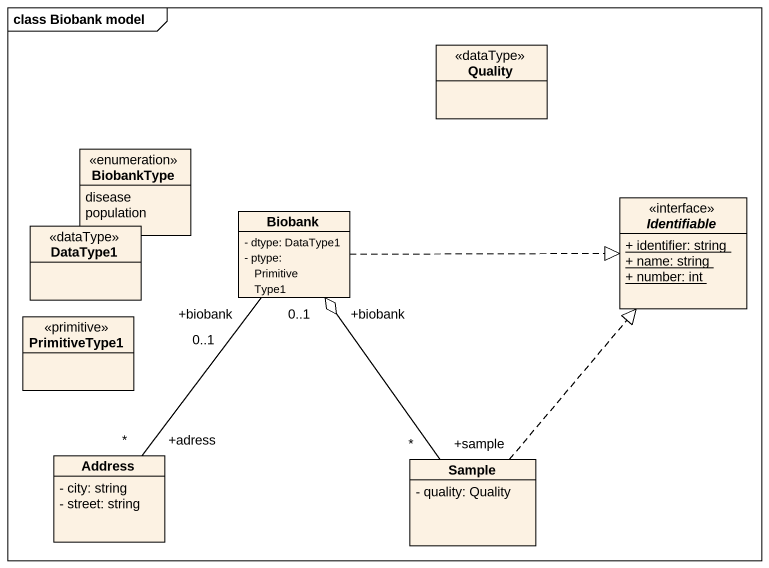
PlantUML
@startuml
mainframe class Biobank model
hide circle
hide empty members
skinparam classAttributeIconSize 0
class Quality <<dataType>>
enum BiobankType {
  disease
  population
}
class Biobank {
  - dtype: DataType1
  - ptype: PrimitiveType1
}
interface Identifiable <<interface>> {
  {static} + identifier: string
  {static} + name: string
  {static} + number: int
}
class DataType1 <<dataType>>
class PrimitiveType1 <<primitive>>
class Address {
  - city: string
  - street: string
}
class Sample {
  - quality: Quality
}
Biobank .right.|> Identifiable
Biobank "+biobank\n0..1" -- "+adress\n*" Address
Sample "+sample\n*" -up-o "+biobank\n0..1" Biobank
Sample .up.|> Identifiable
@enduml
